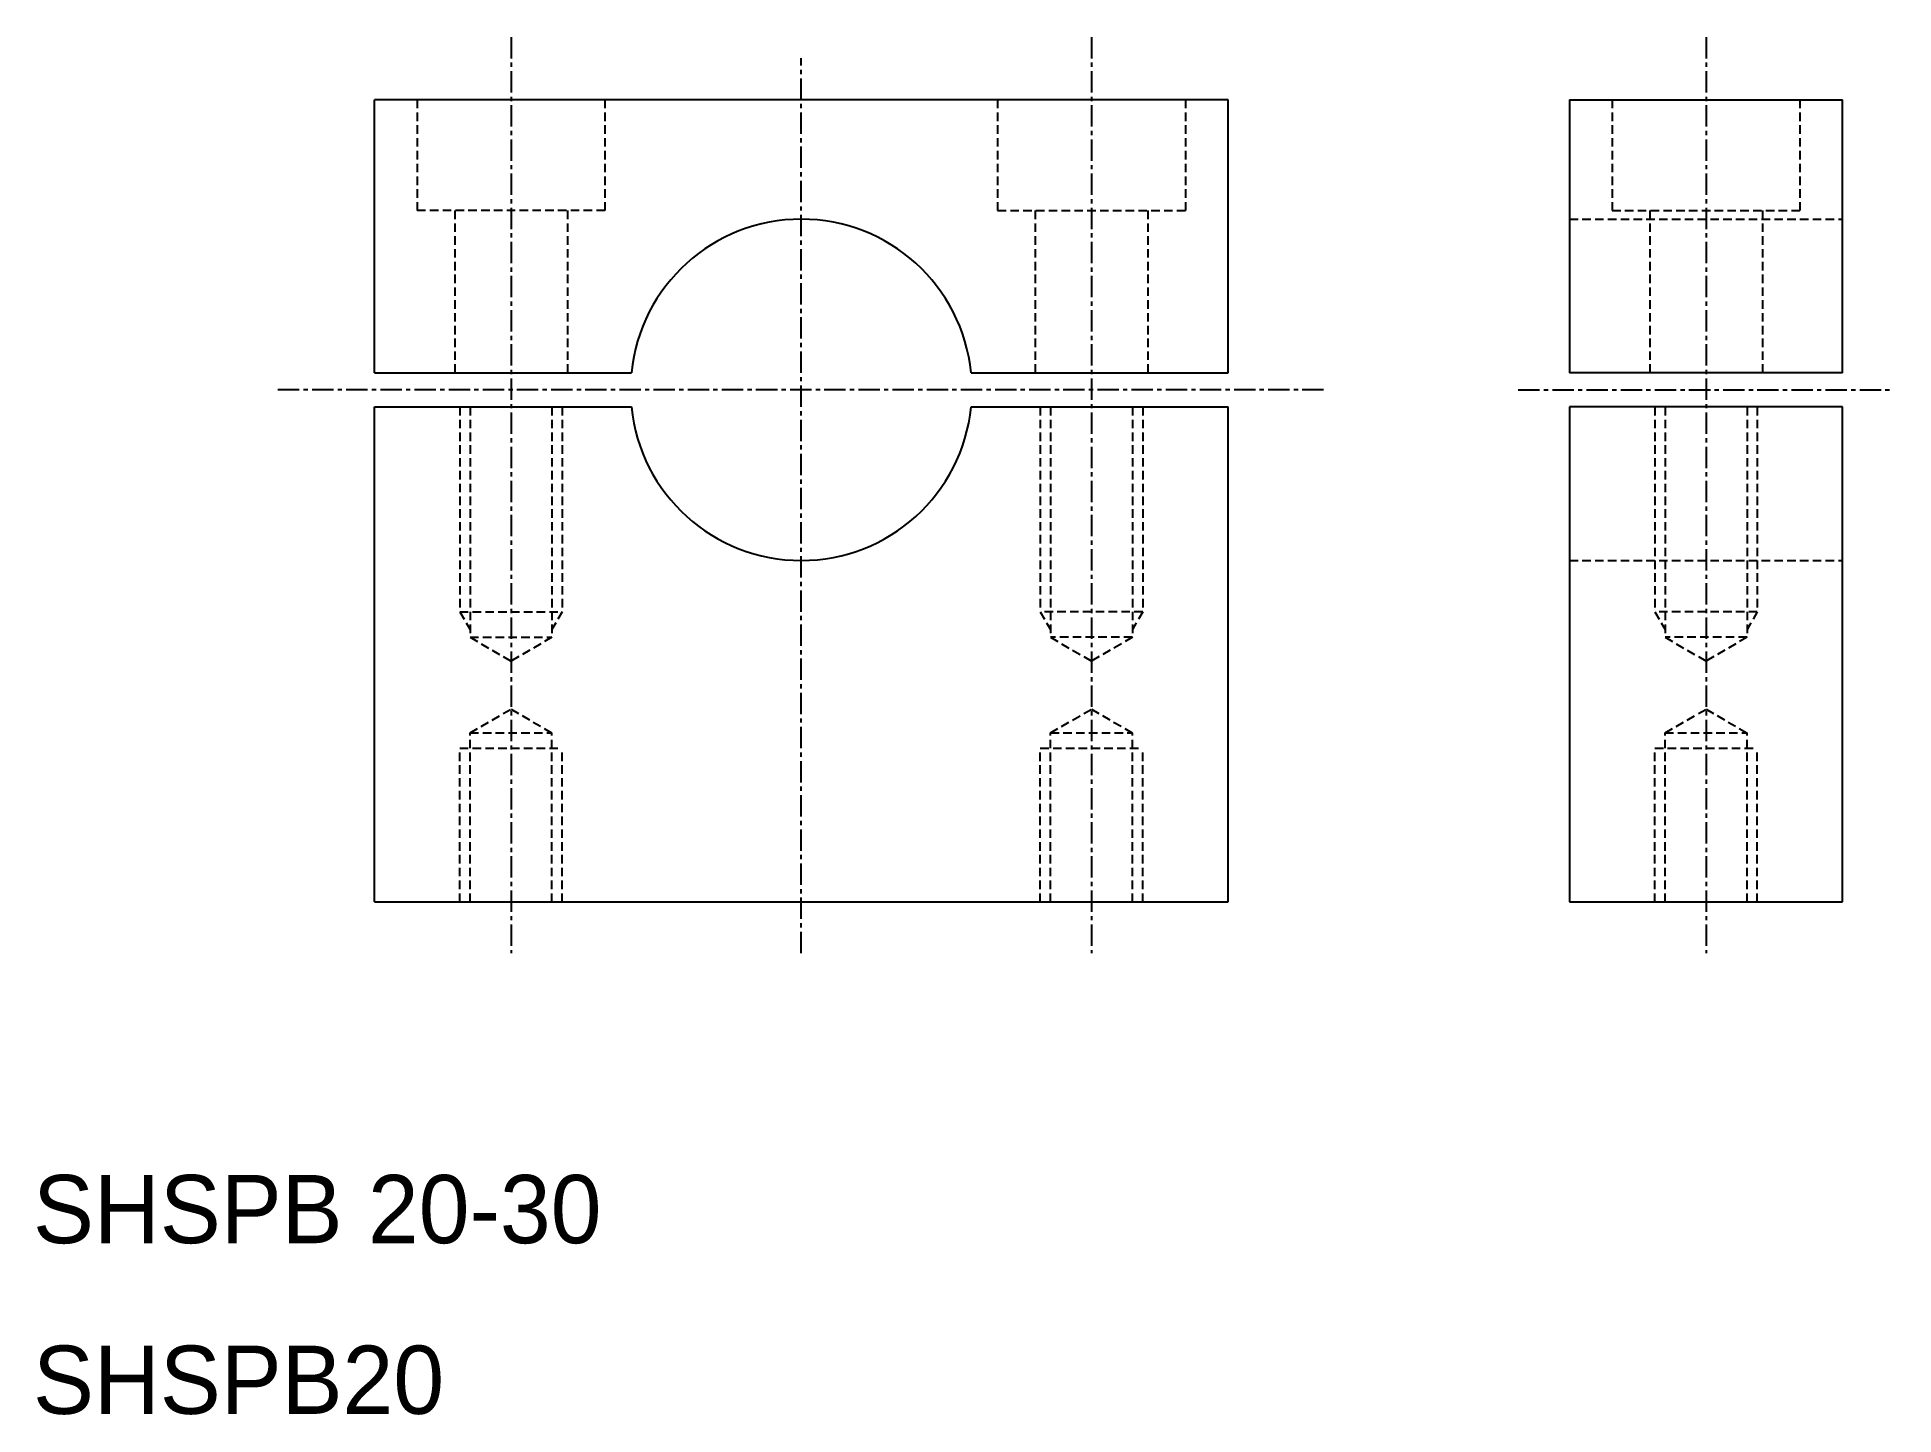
# Model space of a CAD drawing. Extents: x 10 to 119, y 10 to 91.
import ezdxf

# ---------------------------------------------------------------- set-up
doc = ezdxf.new("R2010")
doc.units = 0
doc.linetypes.add('CENTER', pattern=[2, 1.25, -0.25, 0.25, -0.25])
doc.linetypes.add('DASHED', pattern=[0.75, 0.5, -0.25])
doc.layers.get('0').update_dxf_attribs({"linetype": 'CONTINUOUS'})
doc.layers.add('CENTER', color=1, linetype='CENTER')

msp = doc.modelspace()

# ---------------------------------------------------------------- linework, layer by layer
at = {"color": 7, "linetype": 'CONTINUOUS'}
for p, q in [((80, 87), (30, 87)), ((30, 71), (30, 87)), ((80, 71), (80, 87)), ((100, 87), (100, 71)), ((100, 87), (116, 87)), ((116, 71), (116, 87)), ((30, 71), (45.05, 71)), ((64.95, 71), (80, 71)), ((116, 71), (100, 71)), ((30, 40), (30, 69)), ((30, 69), (45.05, 69)), ((64.95, 69), (80, 69)), ((80, 40), (80, 69)), ((116, 69), (100, 69)), ((100, 69), (100, 40)), ((116, 40), (116, 69)), ((30, 40), (80, 40)), ((100, 40), (116, 40))]:
    msp.add_line(p, q, dxfattribs=at)
at = {"color": 3, "linetype": 'DASHED'}
for p, q in [((32.5, 87), (32.5, 80.5)), ((43.5, 87), (43.5, 80.5)), ((66.5, 87), (66.5, 80.5)), ((77.5, 87), (77.5, 80.5)), ((102.5, 87), (102.5, 80.5)), ((113.5, 87), (113.5, 80.5)), ((43.5, 80.5), (32.5, 80.5)), ((34.7, 80.5), (34.7, 71)), ((41.3, 80.5), (41.3, 71)), ((66.5, 80.5), (77.5, 80.5)), ((68.7, 80.5), (68.7, 71)), ((75.3, 80.5), (75.3, 71)), ((102.5, 80.5), (113.5, 80.5)), ((104.7, 80.5), (104.7, 71)), ((111.3, 80.5), (111.3, 71)), ((100, 80), (116, 80)), ((35, 69), (35, 57)), ((35.6, 69), (35.6, 55.5)), ((40.4, 69), (40.4, 55.5)), ((41, 69), (41, 57)), ((69, 69), (69, 57)), ((69.6, 69), (69.6, 55.5)), ((74.4, 69), (74.4, 55.5)), ((75, 69), (75, 57)), ((105, 69), (105, 57)), ((105.6, 69), (105.6, 55.5)), ((110.4, 69), (110.4, 55.5)), ((111, 69), (111, 57)), ((100, 60), (116, 60)), ((35, 57), (35.6, 55.96)), ((35, 57), (41, 57)), ((41, 57), (40.4, 55.96)), ((69, 57), (69.6, 55.96)), ((75, 57), (69, 57)), ((75, 57), (74.4, 55.96)), ((105, 57), (105.6, 55.96)), ((111, 57), (105, 57)), ((111, 57), (110.4, 55.96)), ((35.6, 55.5), (40.4, 55.5)), ((35.6, 55.5), (38, 54.11)), ((40.4, 55.5), (38, 54.11)), ((69.6, 55.5), (72, 54.11)), ((74.4, 55.5), (69.6, 55.5)), ((74.4, 55.5), (72, 54.11)), ((105.6, 55.5), (108, 54.11)), ((110.4, 55.5), (105.6, 55.5)), ((110.4, 55.5), (108, 54.11)), ((35.6, 49.9), (38, 51.29)), ((38, 51.29), (40.4, 49.9)), ((69.6, 49.9), (72, 51.29)), ((72, 51.29), (74.4, 49.9)), ((105.6, 49.9), (108, 51.29)), ((108, 51.29), (110.4, 49.9)), ((35, 40), (35, 49)), ((35, 49), (41, 49)), ((35.6, 40), (35.6, 49.9)), ((35.6, 49.9), (40.4, 49.9)), ((40.4, 40), (40.4, 49.9)), ((41, 40), (41, 49)), ((69, 40), (69, 49)), ((69, 49), (75, 49)), ((69.6, 40), (69.6, 49.9)), ((69.6, 49.9), (74.4, 49.9)), ((74.4, 40), (74.4, 49.9)), ((75, 40), (75, 49)), ((105, 40), (105, 49)), ((105, 49), (111, 49)), ((105.6, 40), (105.6, 49.9)), ((105.6, 49.9), (110.4, 49.9)), ((110.4, 40), (110.4, 49.9)), ((111, 40), (111, 49))]:
    msp.add_line(p, q, dxfattribs=at)
at = {"color": 7, "linetype": 'CONTINUOUS'}
for start, end in [(5.7392, 174.2608), (185.7392, 354.2608)]:
    msp.add_arc((55, 70), 10, start, end, dxfattribs=at)
at = {"layer": 'CENTER', "color": 1, "linetype": 'CENTER'}
for p, q in [((38, 90.67), (38, 37)), ((72, 90.67), (72, 37)), ((108, 90.67), (108, 37)), ((55, 37), (55, 89.43)), ((85.6, 70), (24.23, 70)), ((97, 70), (119, 70))]:
    msp.add_line(p, q, dxfattribs=at)

# ---------------------------------------------------------------- texts
at = {"color": 7, "linetype": 'CONTINUOUS'}
for s, p in [('SHSPB 20-30', (10, 20)), ('SHSPB20', (10, 10))]:
    msp.add_text(s, height=4, dxfattribs=at).set_placement(p)

doc.saveas('drawing.dxf')
